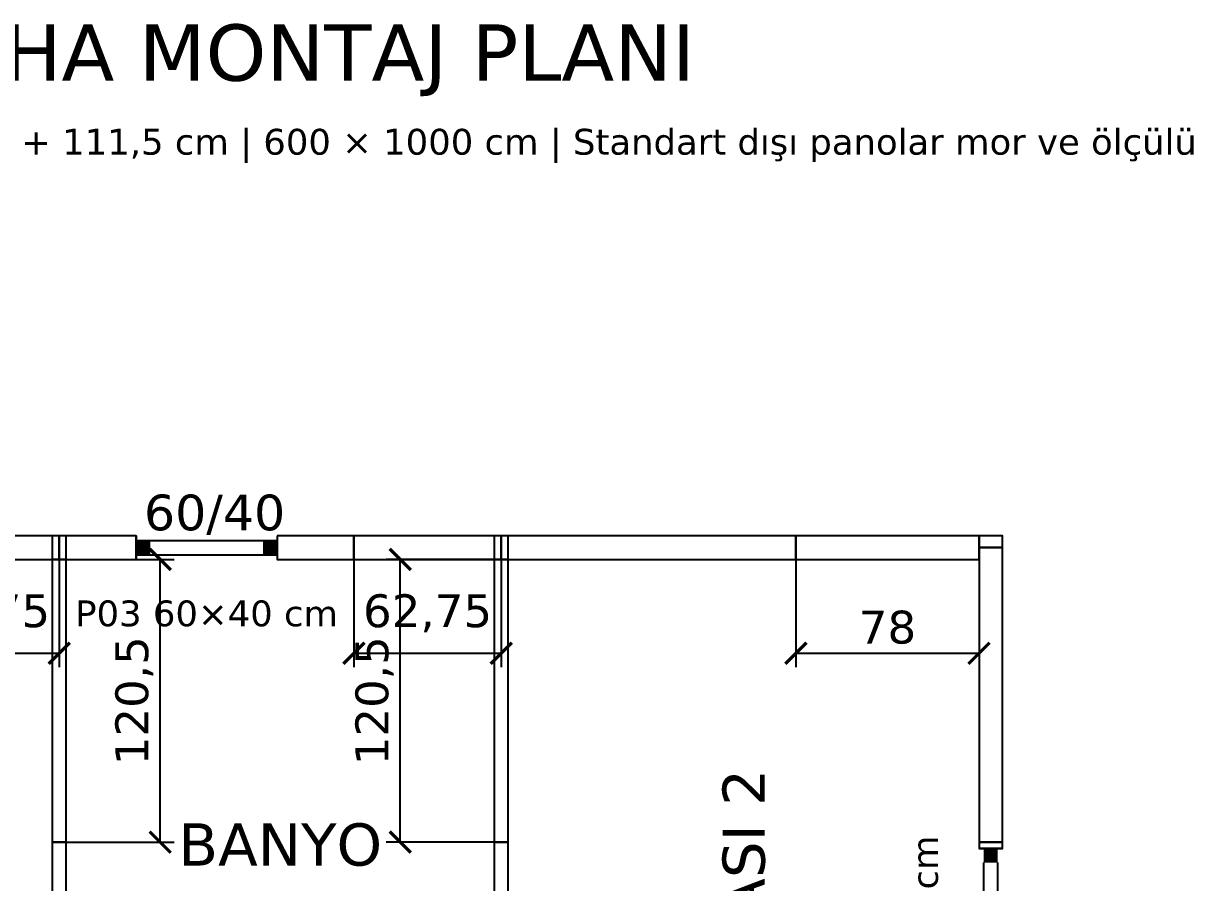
# Model space of a CAD drawing. Header units: centimetres. Extents: x -135 to 3640, y -1234 to 1338.
# Drawn here: x 1983 to 2481.4, y 852.2 to 1218.4 of the extents above; entities that cross this region are included whole.
import ezdxf
from ezdxf.enums import TextEntityAlignment as Align

# ---------------------------------------------------------------- set-up
doc = ezdxf.new("R2010")
doc.units = ezdxf.units.CM
for name, color, linetype in [('MONTAJ_OZEL_OLCU', 6, 'Continuous'), ('MONTAJ_OZEL_PANO', 6, 'Continuous'), ('MONTAJ_STANDART', 7, 'Continuous'), ('MONTAJ_YAZI', 4, 'Continuous'), ('ODA_ADLARI', 7, 'Continuous'), ('PENCERE', 10, 'Continuous')]:
    doc.layers.add(name, color=color, linetype=linetype)
doc.styles.add('PORTMAN', font='DejaVuSans.ttf')
doc.styles.get("Standard").update_dxf_attribs({"font": 'DejaVuSans.ttf'})
doc.dimstyles.new('PORTMAN', dxfattribs={"dimtxt": 14, "dimasz": 9, "dimexe": 6, "dimexo": 5, "dimgap": 4, "dimtad": 1, "dimtxsty": 'PORTMAN', "dimblk": 'ARCHTICK', "dimcen": 2.5, "dimazin": 3, "dimtfac": 0.5, "dimtmove": 2, "dimatfit": 3})

# ---------------------------------------------------------------- blocks, each defined once
blk = doc.blocks.new('BOM_D06_627p5_DIS_DOLU')
blk.add_lwpolyline([(0, 0), (10, 0), (10, 62.75), (0, 62.75)], close=True)
blk = doc.blocks.new('MNT_BOM_D06_627p5_DIS_DOLU')
blk.add_blockref('BOM_D06_627p5_DIS_DOLU', (0, 0))
blk = doc.blocks.new('_ARCHTICK')
at = {"color": 0, "linetype": 'BYBLOCK', "const_width": 0.15}
blk.add_lwpolyline([(-0.5, -0.5), (0.5, 0.5)], dxfattribs=at)
blk = doc.blocks.new('kaynak-pencere-6040')
at = {"layer": 'PENCERE', "color": 1}
for p, q in [((53375.86, 7992.28), (53385.86, 7992.28)), ((53377.86, 7932.28), (53377.86, 7992.28)), ((53383.86, 7932.28), (53383.86, 7992.28)), ((53375.86, 7932.28), (53385.86, 7932.28))]:
    blk.add_line(p, q, dxfattribs=at)
for points in [[(53377.86, 7992.28), (53377.86, 7986.28), (53383.86, 7992.28), (53383.86, 7986.28)], [(53377.86, 7932.28), (53377.86, 7938.28), (53383.86, 7932.28), (53383.86, 7938.28)]]:
    blk.add_solid(points, dxfattribs=at)
at = {"layer": 'PENCERE', "color": 0, "lineweight": 25}
blk.add_text('60/40', height=15.217, rotation=90, dxfattribs=at).set_placement((53373.47, 7935.61))
blk = doc.blocks.new('BOM_P03_PENCERE_600x400')
at = {"layer": 'PENCERE'}
blk.add_blockref('kaynak-pencere-6040', (0, 0), dxfattribs=at)
blk = doc.blocks.new('BOM_D04_1255p0_DIS_P03')
for points in [[(0, 92.75), (10, 92.75), (10, 125.5), (0, 125.5)], [(0, 0), (10, 0), (10, 32.75), (0, 32.75)]]:
    blk.add_lwpolyline(points, close=True)
at = {"layer": 'PENCERE'}
blk.add_blockref('BOM_P03_PENCERE_600x400', (-53375.862, -7899.528), dxfattribs=at)
blk = doc.blocks.new('MNT_BOM_D04_1255p0_DIS_P03')
blk.add_blockref('BOM_D04_1255p0_DIS_P03', (0, 0))
blk = doc.blocks.new('BOM_D01_1255p0_DIS_DOLU')
blk.add_lwpolyline([(0, 0), (10, 0), (10, 125.5), (0, 125.5)], close=True)
blk = doc.blocks.new('MNT_BOM_D01_1255p0_DIS_DOLU')
blk.add_blockref('BOM_D01_1255p0_DIS_DOLU', (0, 0))
blk = doc.blocks.new('BOM_D09_780p0_DIS_DOLU')
blk.add_lwpolyline([(0, 0), (10, 0), (10, 78), (0, 78)], close=True)
blk = doc.blocks.new('MNT_BOM_D09_780p0_DIS_DOLU')
blk.add_blockref('BOM_D09_780p0_DIS_DOLU', (0, 0))
blk = doc.blocks.new('BOM_I01_1255p0_IC_DOLU')
blk.add_lwpolyline([(0, 0), (6, 0), (6, 125.5), (0, 125.5)], close=True)
blk = doc.blocks.new('MNT_BOM_I01_1255p0_IC_DOLU')
blk.add_blockref('BOM_I01_1255p0_IC_DOLU', (0, 0))
blk = doc.blocks.new('BOM_I02_1205p0_IC_DOLU')
blk.add_lwpolyline([(0, 0), (6, 0), (6, 120.5), (0, 120.5)], close=True)
blk = doc.blocks.new('MNT_BOM_I02_1205p0_IC_DOLU')
blk.add_blockref('BOM_I02_1205p0_IC_DOLU', (0, 0))
blk = doc.blocks.new('kaynak-pencere-120120')
at = {"layer": 'PENCERE', "color": 1}
for p, q in [((53387.01, 8192.86), (53397.01, 8192.86)), ((53389.01, 8186.86), (53389.01, 8078.86)), ((53395.01, 8186.86), (53395.01, 8078.86)), ((53387.01, 8072.86), (53397.01, 8072.86))]:
    blk.add_line(p, q, dxfattribs=at)
for points in [[(53389.01, 8192.86), (53389.01, 8186.86), (53395.01, 8192.86), (53395.01, 8186.86)], [(53389.01, 8072.86), (53389.01, 8078.86), (53395.01, 8072.86), (53395.01, 8078.86)]]:
    blk.add_solid(points, dxfattribs=at)
at = {"layer": 'PENCERE', "color": 0, "lineweight": 25}
blk.add_text('120/120', height=15.217, rotation=270, dxfattribs=at).set_placement((53369.52, 8178.03))
blk = doc.blocks.new('BOM_P01_PENCERE_1200x1200')
at = {"layer": 'PENCERE'}
blk.add_blockref('kaynak-pencere-120120', (0, 0), dxfattribs=at)
blk = doc.blocks.new('BOM_D02_1255p0_DIS_P01')
for points in [[(0, 122.75), (10, 122.75), (10, 125.5), (0, 125.5)], [(0, 0), (10, 0), (10, 2.75), (0, 2.75)]]:
    blk.add_lwpolyline(points, close=True)
at = {"layer": 'PENCERE'}
blk.add_blockref('BOM_P01_PENCERE_1200x1200', (-53387.006, -8070.111), dxfattribs=at)
blk = doc.blocks.new('MNT_BOM_D02_1255p0_DIS_P01')
blk.add_blockref('BOM_D02_1255p0_DIS_P01', (0, 0))
blk = doc.blocks.new('BOM_B02_DIS_KOSE_100x50')
blk.add_lwpolyline([(0, 0), (10, 0), (10, 5), (0, 5)], close=True)
blk = doc.blocks.new('MNT_BOM_B02_DIS_KOSE_100x50')
blk.add_blockref('BOM_B02_DIS_KOSE_100x50', (0, 0))
blk = doc.blocks.new('BOM_B05_UCLU_H_DIS_100x60')
blk.add_lwpolyline([(-5, -3), (5, -3), (5, 3), (-5, 3)], close=True)
blk = doc.blocks.new('MNT_BOM_B05_UCLU_H_DIS_100x60')
blk.add_blockref('BOM_B05_UCLU_H_DIS_100x60', (0, 0))

msp = doc.modelspace()

# ---------------------------------------------------------------- block references
at = {"layer": 'MONTAJ_OZEL_PANO', "rotation": 270}
for name, p in [('MNT_BOM_D06_627p5_DIS_DOLU', (1935.5, 1000)), ('MNT_BOM_D06_627p5_DIS_DOLU', (2123.75, 1000)), ('MNT_BOM_D09_780p0_DIS_DOLU', (2312, 1000))]:
    msp.add_blockref(name, p, dxfattribs=at)
at = {"layer": 'MONTAJ_OZEL_PANO'}
for p in [(1995.25, 869.5), (2183.5, 869.5)]:
    msp.add_blockref('MNT_BOM_I02_1205p0_IC_DOLU', p, dxfattribs=at)
at = {"layer": 'MONTAJ_STANDART'}
for name, p, rotation in [('MNT_BOM_D04_1255p0_DIS_P03', (1998.25, 1000), 270), ('MNT_BOM_B05_UCLU_H_DIS_100x60', (1998.25, 995), 270), ('MNT_BOM_B05_UCLU_H_DIS_100x60', (2186.5, 995), 270), ('MNT_BOM_D01_1255p0_DIS_DOLU', (2186.5, 1000), 270), ('MNT_BOM_D02_1255p0_DIS_P01', (2400, 869.5), 180)]:
    msp.add_blockref(name, p, dxfattribs=dict(at, rotation=rotation))
for name, p in [('MNT_BOM_B02_DIS_KOSE_100x50', (2390, 995)), ('MNT_BOM_D01_1255p0_DIS_DOLU', (2390, 869.5)), ('MNT_BOM_I01_1255p0_IC_DOLU', (1995.25, 744)), ('MNT_BOM_I01_1255p0_IC_DOLU', (2183.5, 744))]:
    msp.add_blockref(name, p, dxfattribs=at)

# ---------------------------------------------------------------- texts
at = {"layer": 'MONTAJ_YAZI', "style": 'PORTMAN'}
for s, height, p in [('P03 60×40 cm', 11, (2061, 967)), ('BANYO', 18, (2092.375, 868.5))]:
    msp.add_text(s, height=height, dxfattribs=at).set_placement(p, align=Align.MIDDLE_CENTER)
for s, height, p in [('YATAK ODASI 2', 18, (2289.75, 805.75)), ('P01 120×120 cm', 11, (2367, 806.75))]:
    msp.add_text(s, height=height, rotation=90, dxfattribs=at).set_placement(p, align=Align.MIDDLE_CENTER)
at = {"layer": 'ODA_ADLARI', "style": 'PORTMAN'}
for s, height, p in [('SAHA MONTAJ PLANI', 24, (2100, 1206)), ('PK-01 | 4 PANO + 78 cm x 7 PANO + 111,5 cm | 600 × 1000 cm | Standart dışı panolar mor ve ölçülü', 11, (2100, 1168))]:
    msp.add_text(s, height=height, dxfattribs=at).set_placement(p, align=Align.MIDDLE_CENTER)

# ---------------------------------------------------------------- dimensions: what is measured, and where the dimension line sits
at = {"layer": 'MONTAJ_OZEL_OLCU'}
for base, p1, p2 in [((1935.5, 950), (1935.5, 1000), (1998.25, 1000)), ((2123.75, 950), (2123.75, 1000), (2186.5, 1000)), ((2312, 950), (2312, 1000), (2390, 1000))]:
    msp.add_linear_dim(base=base, p1=p1, p2=p2, dimstyle='PORTMAN', override={"dimtxt": 14, "dimasz": 9, "dimexe": 6, "dimexo": 5, "dimdec": 2, "dimzin": 8, "dimdsep": 44}, dxfattribs=at).render()
for base, p1, p2 in [((2041.25, 869.5), (1995.25, 869.5), (1995.25, 990)), ((2143.5, 869.5), (2189.5, 869.5), (2189.5, 990))]:
    msp.add_linear_dim(base=base, p1=p1, p2=p2, angle=90, dimstyle='PORTMAN', override={"dimtxt": 14, "dimasz": 9, "dimexe": 6, "dimexo": 5, "dimdec": 2, "dimzin": 8, "dimdsep": 44}, dxfattribs=at).render()

doc.saveas('drawing.dxf')
